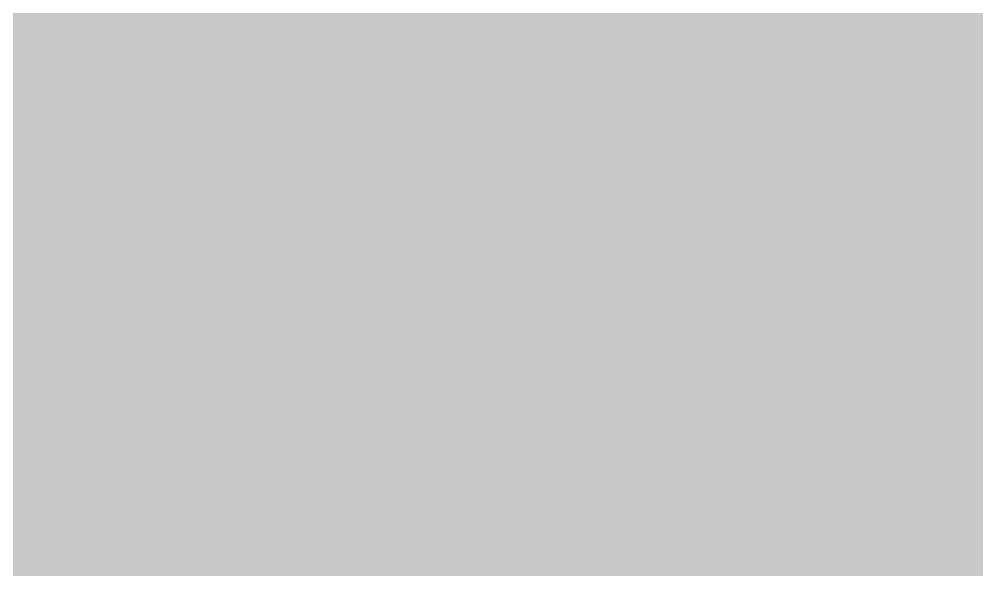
# Model space of a CAD drawing. Header units: inches. Extents: x 490210 to 494591, y -22449 to -22109.
# Drawn here: x 490732.639 to 490733.321, y -22399.056 to -22398.665 of the extents above; entities that cross this region are included whole.
import ezdxf

# ---------------------------------------------------------------- set-up
doc = ezdxf.new("R2010")
doc.units = ezdxf.units.IN
doc.header["$LTSCALE"] = 20
doc.header["$MEASUREMENT"] = 0
doc.layers.add('dwgmodels.com', color=143, linetype='Continuous')
doc.layers.add('hatch', color=7, linetype='Continuous')

# ---------------------------------------------------------------- blocks, each defined once
blk = doc.blocks.new('*U237')
at = {"layer": 'hatch', "true_color": 0xc7c8ca}
h = blk.add_hatch(color=9, dxfattribs=at)
h.dxf.hatch_style = 1
h.paths.add_polyline_path([(23.7071, 13.74427), (-23.7071, 13.74427), (-23.7071, 12.39885), (23.7071, 12.39885)])
h.paths.add_polyline_path([(23.7071, 15), (-23.7071, 15), (-23.7071, 14.19275), (23.7071, 14.19275)])
h.paths.add_polyline_path([(23.7071, -14.19275), (-23.7071, -14.19275), (-23.7071, -15), (23.7071, -15)])
h.paths.add_polyline_path([(23.7071, -12.39885), (-23.7071, -12.39885), (-23.7071, -13.74427), (23.7071, -13.74427)])
blk = doc.blocks.new('*U226')
at = {"layer": 'dwgmodels.com', "color": 0, "linetype": 'ByBlock', "lineweight": -2, "transparency": 16777216}
blk.add_blockref('*U237', (94.82842, 0), dxfattribs=at)
blk = doc.blocks.new('*U227')
at = {"layer": 'hatch', "true_color": 0xc7c8ca}
h = blk.add_hatch(color=9, dxfattribs=at)
h.dxf.hatch_style = 1
h.paths.add_polyline_path([(23.7071, 13.74427), (-23.7071, 13.74427), (-23.7071, 12.39885), (23.7071, 12.39885)])
h.paths.add_polyline_path([(23.7071, 15), (-23.7071, 15), (-23.7071, 14.19275), (23.7071, 14.19275)])
h.paths.add_polyline_path([(23.7071, -14.19275), (-23.7071, -14.19275), (-23.7071, -15), (23.7071, -15)])
h.paths.add_polyline_path([(23.7071, -12.39885), (-23.7071, -12.39885), (-23.7071, -13.74427), (23.7071, -13.74427)])
blk = doc.blocks.new('*U224')
at = {"layer": 'dwgmodels.com', "color": 0, "linetype": 'ByBlock', "lineweight": -2, "transparency": 16777216}
blk.add_blockref('*U227', (0, 0), dxfattribs=at)

msp = doc.modelspace()

# ---------------------------------------------------------------- block references
at = {"layer": 'dwgmodels.com', "color": 7}
for name, p in [('*U226', (490614.5941, -22413.28641, 6.93)), ('*U224', (490756.83673, -22413.28641, 6.93))]:
    msp.add_blockref(name, p, dxfattribs=at)

doc.saveas('drawing.dxf')
